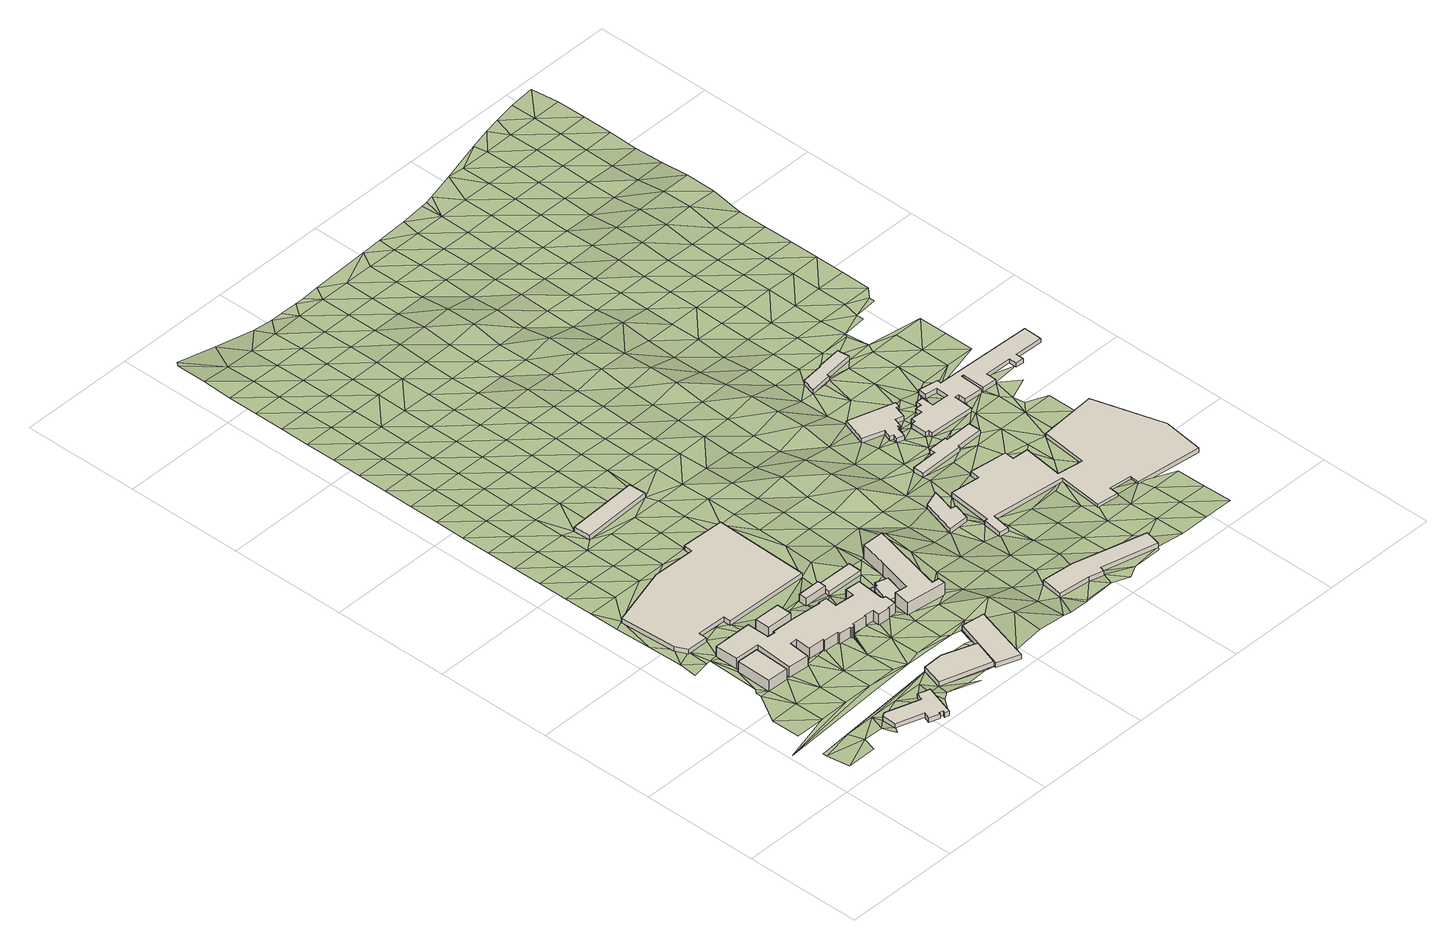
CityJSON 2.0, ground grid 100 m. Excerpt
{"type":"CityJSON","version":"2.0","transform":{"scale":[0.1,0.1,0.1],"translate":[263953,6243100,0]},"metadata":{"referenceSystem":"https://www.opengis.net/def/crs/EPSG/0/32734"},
"CityObjects":{
"building1":{"type":"Building","attributes":{"address":"4B Beach Road Woodstock Cape Town","building":"industrial","building:levels":3,"building_height":9.7,"plus_code":"4FRW3CGW+2R7","ground_height":3.65,"roof_height":13.35},"geometry":[{"type":"Solid","lod":"1","boundaries":[[[[0,1,2,3]],[[1,4,5,2]],[[4,6,7,5]],[[6,0,3,7]],[[3,2,5,7]],[[6,4,1,0]]]]}]},
"building2":{"type":"Building","attributes":{"building":"warehouse","building:levels":1,"building_height":4.1,"plus_code":"4FRW3CFX+J23","ground_height":4.99,"roof_height":9.09},"geometry":[{"type":"Solid","lod":"1","boundaries":[[[[8,9,10,11]],[[9,12,13,10]],[[12,14,15,13]],[[14,16,17,15]],[[16,18,19,17]],[[18,20,21,19]],[[20,22,23,21]],[[22,24,25,23]],[[24,26,27,25]],[[26,28,29,27]],[[28,30,31,29]],[[30,32,33,31]],[[32,8,11,33]],[[11,10,13,15,17,19,21,23,25,27,29,31,33]],[[32,30,28,26,24,22,20,18,16,14,12,9,8]]]]}]},
"building3":{"type":"Building","attributes":{"building":"commercial","building:levels":3,"building_height":9.7,"plus_code":"4FRW3CGX+42F","ground_height":2.9,"roof_height":12.6},"geometry":[{"type":"Solid","lod":"1","boundaries":[[[[34,35,36,37]],[[35,38,39,36]],[[38,40,41,39]],[[40,34,37,41]],[[37,36,39,41]],[[40,38,35,34]]]]}]},
"building4":{"type":"Building","attributes":{"address":"Woodstock","building":"commercial","building:levels":3,"building_height":9.7,"plus_code":"4FRW3CGX+325","ground_height":2.33,"roof_height":12.03},"geometry":[{"type":"Solid","lod":"1","boundaries":[[[[42,43,44,45]],[[43,46,47,44]],[[46,48,49,47]],[[48,50,51,49]],[[50,52,53,51]],[[52,54,55,53]],[[54,56,57,55]],[[56,58,59,57]],[[58,60,61,59]],[[60,62,63,61]],[[62,64,65,63]],[[64,66,67,65]],[[66,68,69,67]],[[68,70,71,69]],[[70,72,73,71]],[[72,74,75,73]],[[74,76,77,75]],[[76,78,79,77]],[[78,80,81,79]],[[80,82,83,81]],[[82,84,85,83]],[[84,86,87,85]],[[86,88,89,87]],[[88,90,91,89]],[[90,92,93,91]],[[92,94,95,93]],[[94,96,97,95]],[[96,98,99,97]],[[98,100,101,99]],[[100,102,103,101]],[[102,104,105,103]],[[104,106,107,105]],[[106,108,109,107]],[[108,110,111,109]],[[110,112,113,111]],[[112,114,115,113]],[[114,116,117,115]],[[116,118,119,117]],[[118,120,121,119]],[[120,122,123,121]],[[122,42,45,123]],[[45,44,47,49,51,53,55,57,59,61,63,65,67,69,71,73,75,77,79,81,83,85,87,89,91,93,95,97,99,101,103,105,107,109,111,113,115,117,119,121,123]],[[122,120,118,116,114,112,110,108,106,104,102,100,98,96,94,92,90,88,86,84,82,80,78,76,74,72,70,68,66,64,62,60,58,56,54,52,50,48,46,43,42]]]]}]},
"building5":{"type":"Building","attributes":{"address":"5 Beach Road Woodstock Cape Town","building":"industrial","building:levels":1,"building_height":4.1,"plus_code":"4FRW3CGX+82R","ground_height":1.74,"roof_height":5.84},"geometry":[{"type":"Solid","lod":"1","boundaries":[[[[124,125,126,127]],[[125,128,129,126]],[[128,130,131,129]],[[130,132,133,131]],[[132,134,135,133]],[[134,136,137,135]],[[136,138,139,137]],[[138,140,141,139]],[[140,142,143,141]],[[142,144,145,143]],[[144,146,147,145]],[[146,124,127,147]],[[127,126,129,131,133,135,137,139,141,143,145,147]],[[146,144,142,140,138,136,134,132,130,128,125,124]]]]}]},
"building6":{"type":"Building","attributes":{"building":"warehouse","building:levels":1,"building_height":4.1,"plus_code":"4FRW3CFX+M65","ground_height":5.07,"roof_height":9.17},"geometry":[{"type":"Solid","lod":"1","boundaries":[[[[148,149,150,151]],[[149,152,153,150]],[[152,154,155,153]],[[154,156,157,155]],[[156,148,151,157]],[[151,150,153,155,157]],[[156,154,152,149,148]]]]}]},
"building7":{"type":"Building","attributes":{"building":"commercial","building:levels":2,"building_height":6.9,"plus_code":"4FRW3CGX+46J","ground_height":2.04,"roof_height":8.94},"geometry":[{"type":"Solid","lod":"1","boundaries":[[[[158,159,160,161]],[[159,162,163,160]],[[162,164,165,163]],[[164,158,161,165]],[[161,160,163,165]],[[164,162,159,158]]]]}]},
"building8":{"type":"Building","attributes":{"building":"industrial","building:levels":1,"building_height":4.1,"plus_code":"4FRW3CFX+MC6","ground_height":4.12,"roof_height":8.22},"geometry":[{"type":"Solid","lod":"1","boundaries":[[[[166,167,168,169]],[[167,170,171,168]],[[170,172,173,171]],[[172,166,169,173]],[[169,168,171,173]],[[172,170,167,166]]]]}]},
"building9":{"type":"Building","attributes":{"building":"industrial","building:levels":1,"building_height":4.1,"plus_code":"4FRW3CGX+P3Q","ground_height":2.45,"roof_height":6.55},"geometry":[{"type":"Solid","lod":"1","boundaries":[[[[174,175,176,177]],[[175,178,179,176]],[[178,180,181,179]],[[180,174,177,181]],[[177,176,179,181]],[[180,178,175,174]]]]}]},
"building10":{"type":"Building","attributes":{"building":"commercial","building:levels":1,"building_height":4.1,"plus_code":"4FRW3CGX+48F","ground_height":2.04,"roof_height":6.14},"geometry":[{"type":"Solid","lod":"1","boundaries":[[[[158,164,182,183]],[[164,184,185,182]],[[184,186,187,185]],[[186,188,189,187]],[[188,158,183,189]],[[183,182,185,187,189]],[[188,186,184,164,158]]]]}]},
"building11":{"type":"Building","attributes":{"building":"commercial","building:levels":1,"building_height":4.1,"plus_code":"4FRW3CFX+X9W","ground_height":2.03,"roof_height":6.13},"geometry":[{"type":"Solid","lod":"1","boundaries":[[[[190,191,192,193]],[[191,194,195,192]],[[194,196,197,195]],[[196,198,199,197]],[[198,200,201,199]],[[200,190,193,201]],[[193,192,195,197,199,201]],[[200,198,196,194,191,190]]]]}]},
"building12":{"type":"Building","attributes":{"address":"Old Castle Brewery","building":"commercial","building:levels":4,"building_height":12.5,"plus_code":"4FRW3CFX+XFR","ground_height":2.03,"roof_height":14.53},"geometry":[{"type":"Solid","lod":"1","boundaries":[[[[202,203,204,205]],[[203,206,207,204]],[[206,208,209,207]],[[208,210,211,209]],[[210,212,213,211]],[[212,214,215,213]],[[214,216,217,215]],[[216,218,219,217]],[[218,202,205,219]],[[205,204,207,209,211,213,215,217,219]],[[218,216,214,212,210,208,206,203,202]]]]}]},
"building13":{"type":"Building","attributes":{"building":"industrial","building:levels":1,"building_height":4.1,"plus_code":"4FRW3CFX+MRG","ground_height":4.94,"roof_height":9.04},"geometry":[{"type":"Solid","lod":"1","boundaries":[[[[220,221,222,223]],[[221,224,225,222]],[[224,226,227,225]],[[226,228,229,227]],[[228,230,231,229]],[[230,232,233,231]],[[232,234,235,233]],[[234,220,223,235]],[[223,222,225,227,229,231,233,235]],[[234,232,230,228,226,224,221,220]]]]}]},
"building14":{"type":"Building","attributes":{"building":"industrial","building:levels":1,"building_height":4.1,"plus_code":"4FRW3CGX+4Q8","ground_height":0.74,"roof_height":4.84},"geometry":[{"type":"Solid","lod":"1","boundaries":[[[[236,237,238,239]],[[237,240,241,238]],[[240,242,243,241]],[[242,244,245,243]],[[244,246,247,245]],[[246,236,239,247]],[[239,238,241,243,245,247]],[[246,244,242,240,237,236]]]]}]},
"building15":{"type":"Building","attributes":{"building":"industrial","building:levels":1,"building_height":4.1,"plus_code":"4FRW3FG2+722","ground_height":0.77,"roof_height":4.87},"geometry":[{"type":"Solid","lod":"1","boundaries":[[[[248,249,250,251]],[[249,252,253,250]],[[252,254,255,253]],[[254,256,257,255]],[[256,258,259,257]],[[258,260,261,259]],[[260,262,263,261]],[[262,264,265,263]],[[264,266,267,265]],[[266,248,251,267]],[[251,250,253,255,257,259,261,263,265,267]],[[266,264,262,260,258,256,254,252,249,248]]]]}]},
"building16":{"type":"Building","attributes":{"building":"industrial","building:levels":1,"building_height":4.1,"plus_code":"4FRW3CGX+CXR","ground_height":1.55,"roof_height":5.65},"geometry":[{"type":"Solid","lod":"1","boundaries":[[[[268,269,270,271]],[[269,272,273,270]],[[272,274,275,273]],[[274,276,277,275]],[[276,278,279,277]],[[278,280,281,279]],[[280,282,283,281]],[[282,284,285,283]],[[284,286,287,285]],[[286,288,289,287]],[[288,290,291,289]],[[290,292,293,291]],[[292,294,295,293]],[[294,296,297,295]],[[296,298,299,297]],[[298,268,271,299]],[[271,270,273,275,277,279,281,283,285,287,289,291,293,295,297,299]],[[298,296,294,292,290,288,286,284,282,280,278,276,274,272,269,268]]]]}]},
"building17":{"type":"Building","attributes":{"building":"industrial","building:levels":1,"building_height":4.1,"plus_code":"4FRW3FF2+X82","ground_height":0.74,"roof_height":4.84},"geometry":[{"type":"Solid","lod":"1","boundaries":[[[[300,301,302,303]],[[301,304,305,302]],[[304,306,307,305]],[[306,308,309,307]],[[308,310,311,309]],[[310,312,313,311]],[[312,314,315,313]],[[314,316,317,315]],[[316,318,319,317]],[[318,320,321,319]],[[320,322,323,321]],[[322,324,325,323]],[[324,326,327,325]],[[326,328,329,327]],[[328,330,331,329]],[[330,332,333,331]],[[332,334,335,333]],[[334,336,337,335]],[[336,338,339,337]],[[338,340,341,339]],[[340,342,343,341]],[[342,344,345,343]],[[344,300,303,345]],[[303,302,305,307,309,311,313,315,317,319,321,323,325,327,329,331,333,335,337,339,341,343,345]],[[344,342,340,338,336,334,332,330,328,326,324,322,320,318,316,314,312,310,308,306,304,301,300]]]]}]},
"building18":{"type":"Building","attributes":{"building":"industrial","building:levels":1,"building_height":4.1,"plus_code":"4FRW3FG2+M2X","ground_height":2.27,"roof_height":6.37},"geometry":[{"type":"Solid","lod":"1","boundaries":[[[[346,347,348,349]],[[347,350,351,348]],[[350,352,353,351]],[[352,354,355,353]],[[354,356,357,355]],[[356,358,359,357]],[[358,360,361,359]],[[360,346,349,361]],[[349,348,351,353,355,357,359,361]],[[360,358,356,354,352,350,347,346]]]]}]},
"building19":{"type":"Building","attributes":{"building":"industrial","building:levels":1,"building_height":4.1,"plus_code":"4FRW3FG2+9CQ","ground_height":1.55,"roof_height":5.65},"geometry":[{"type":"Solid","lod":"1","boundaries":[[[[362,363,364,365]],[[363,366,367,364]],[[366,368,369,367]],[[368,370,371,369]],[[370,372,373,371]],[[372,374,375,373]],[[374,376,377,375]],[[376,378,379,377]],[[378,380,381,379]],[[380,382,383,381]],[[382,384,385,383]],[[384,386,387,385]],[[386,388,389,387]],[[388,390,391,389]],[[390,392,393,391]],[[392,394,395,393]],[[394,396,397,395]],[[396,398,399,397]],[[398,400,401,399]],[[400,402,403,401]],[[402,404,405,403]],[[404,406,407,405]],[[406,408,409,407]],[[408,410,411,409]],[[410,412,413,411]],[[412,414,415,413]],[[414,416,417,415]],[[416,418,419,417]],[[418,420,421,419]],[[420,422,423,421]],[[422,424,425,423]],[[424,426,427,425]],[[426,428,429,427]],[[428,362,365,429]],[[365,364,367,369,371,373,375,377,379,381,383,385,387,389,391,393,395,397,399,401,403,405,407,409,411,413,415,417,419,421,423,425,427,429]],[[428,426,424,422,420,418,416,414,412,410,408,406,404,402,400,398,396,394,392,390,388,386,384,382,380,378,376,374,372,370,368,366,363,362]]]]}]},
"terrain1":{"type":"TINRelief","geometry":[{"type":"CompositeSurface","lod":"1","boundaries":[[[430,431,432]],[[433,434,430]],[[431,435,432]],[[433,430,432]],[[436,437,438]],[[439,438,440]],[[441,436,438]],[[441,442,436]],[[443,433,432]],[[432,444,443]],[[442,445,446]],[[445,442,441]],[[447,439,440]],[[448,446,445]],[[439,441,438]],[[444,449,450]],[[451,452,453]],[[433,148,434]],[[9,444,450]],[[444,9,443]],[[445,0,448]],[[454,445,441]],[[453,455,456]],[[0,457,448]],[[8,443,9]],[[458,453,452]],[[459,441,439]],[[453,458,455]],[[459,454,441]],[[452,457,458]],[[457,0,460]],[[460,461,457]],[[8,462,443]],[[455,463,456]],[[457,464,458]],[[465,456,463]],[[447,440,466]],[[461,464,457]],[[461,460,464]],[[0,467,460]],[[148,433,443]],[[454,459,468]],[[469,465,463]],[[458,464,470]],[[454,468,467]],[[447,459,439]],[[8,471,462]],[[467,472,460]],[[459,473,468]],[[467,468,472]],[[463,474,469]],[[475,469,474]],[[476,459,447]],[[148,443,462]],[[473,459,476]],[[471,477,462]],[[478,470,464]],[[470,479,480]],[[475,481,482]],[[483,462,477]],[[484,485,486]],[[481,475,474]],[[487,473,488]],[[470,478,479]],[[473,476,489]],[[473,489,488]],[[477,484,483]],[[447,490,476]],[[479,491,480]],[[492,474,463]],[[493,482,494]],[[488,495,487]],[[486,496,484]],[[462,483,148]],[[497,498,499]],[[481,494,482]],[[498,500,478]],[[500,498,497]],[[476,501,489]],[[478,502,479]],[[488,489,503]],[[496,149,484]],[[484,149,483]],[[479,502,491]],[[493,504,505]],[[500,506,478]],[[506,502,478]],[[447,466,490]],[[481,474,492]],[[501,503,489]],[[490,507,476]],[[504,493,494]],[[508,492,463]],[[476,509,501]],[[149,148,483]],[[510,500,497]],[[149,496,511]],[[507,509,476]],[[512,505,513]],[[481,514,494]],[[38,502,506]],[[513,505,504]],[[466,507,490]],[[515,511,496]],[[514,481,492]],[[35,500,510]],[[501,509,516]],[[517,512,518]],[[504,494,519]],[[511,520,149]],[[518,512,513]],[[509,507,521]],[[519,494,514]],[[517,522,523]],[[524,507,466]],[[507,525,521]],[[507,526,525]],[[509,521,527]],[[504,528,513]],[[522,517,518]],[[529,149,520]],[[530,514,492]],[[524,526,507]],[[510,531,35]],[[492,508,530]],[[35,532,38]],[[519,528,504]],[[524,466,533]],[[534,523,535]],[[518,513,536]],[[535,523,522]],[[532,35,537]],[[502,38,132]],[[514,538,519]],[[539,540,526]],[[513,528,536]],[[541,540,539]],[[542,533,466]],[[35,531,537]],[[38,532,543]],[[534,544,545]],[[539,526,524]],[[538,514,530]],[[528,519,546]],[[547,520,548]],[[529,520,547]],[[518,549,522]],[[544,534,535]],[[529,547,548]],[[532,537,550]],[[533,551,524]],[[508,552,530]],[[549,518,536]],[[528,546,553]],[[543,532,550]],[[519,554,546]],[[536,528,553]],[[524,555,539]],[[556,545,557]],[[554,519,538]],[[558,550,537]],[[529,548,154]],[[559,560,539]],[[535,522,561]],[[154,562,156]],[[544,557,545]],[[555,559,539]],[[542,551,533]],[[558,563,564]],[[524,565,555]],[[132,38,543]],[[522,549,561]],[[530,566,538]],[[556,567,568]],[[551,569,524]],[[558,184,550]],[[563,570,564]],[[569,565,524]],[[535,571,544]],[[553,572,536]],[[557,567,556]],[[558,564,184]],[[530,552,566]],[[167,154,548]],[[549,536,572]],[[573,562,154]],[[561,571,535]],[[550,184,164]],[[554,538,574]],[[575,568,576]],[[577,564,570]],[[546,554,578]],[[579,572,553]],[[577,184,564]],[[557,544,580]],[[167,573,154]],[[566,574,538]],[[565,581,582]],[[568,567,576]],[[543,158,132]],[[583,565,569]],[[561,549,584]],[[581,565,583]],[[580,544,571]],[[585,551,542]],[[579,553,586]],[[569,551,585]],[[573,167,587]],[[588,575,589]],[[584,549,572]],[[577,92,184]],[[581,590,591]],[[591,592,593]],[[567,557,594]],[[585,542,587]],[[554,574,578]],[[583,595,581]],[[576,589,575]],[[590,581,595]],[[596,592,591]],[[166,597,598]],[[591,590,596]],[[599,600,592]],[[601,571,561]],[[594,557,580]],[[596,590,595]],[[585,587,167]],[[569,602,583]],[[579,586,572]],[[600,599,92]],[[588,603,604]],[[584,601,561]],[[592,596,605]],[[566,606,574]],[[546,578,607]],[[605,599,592]],[[608,576,567]],[[569,585,602]],[[596,595,609]],[[588,589,603]],[[158,610,132]],[[92,611,184]],[[580,571,612]],[[167,166,585]],[[608,567,594]],[[92,599,613]],[[586,553,180]],[[584,572,614]],[[615,609,595]],[[616,604,617]],[[612,571,601]],[[605,613,599]],[[598,618,166]],[[578,574,619]],[[618,598,620]],[[589,576,621]],[[614,572,586]],[[622,606,566]],[[604,603,617]],[[623,583,602]],[[613,605,624]],[[625,610,158]],[[626,594,580]],[[613,611,92]],[[619,574,606]],[[621,576,608]],[[584,627,601]],[[610,628,132]],[[194,609,615]],[[629,630,616]],[[626,580,612]],[[631,602,585]],[[585,166,631]],[[132,628,622]],[[589,632,603]],[[627,584,614]],[[629,616,617]],[[630,629,633]],[[634,608,594]],[[615,206,194]],[[635,578,619]],[[206,611,613]],[[589,621,632]],[[613,194,206]],[[619,606,622]],[[612,601,636]],[[635,607,578]],[[631,166,618]],[[614,586,180]],[[634,594,626]],[[617,603,637]],[[636,601,627]],[[623,602,638]],[[620,639,618]],[[611,640,625]],[[638,602,631]],[[640,611,206]],[[637,603,632]],[[622,628,641]],[[642,610,625]],[[610,642,628]],[[612,643,626]],[[621,608,644]],[[633,629,645]],[[646,608,634]],[[623,638,647]],[[648,627,614]],[[617,649,629]],[[650,651,647]],[[652,619,622]],[[643,612,636]],[[653,622,641]],[[180,648,614]],[[631,618,654]],[[640,206,655]],[[180,607,656]],[[652,635,619]],[[625,640,642]],[[632,621,644]],[[644,608,646]],[[617,637,649]],[[641,628,657]],[[634,626,658]],[[654,618,639]],[[647,638,650]],[[653,652,622]],[[607,635,659]],[[655,642,640]],[[636,627,660]],[[180,656,648]],[[657,628,642]],[[658,626,643]],[[651,650,661]],[[631,662,638]],[[632,663,637]],[[660,627,648]],[[649,664,629]],[[664,645,629]],[[665,656,607]],[[666,653,641]],[[646,634,667]],[[668,651,661]],[[662,631,654]],[[652,659,635]],[[632,644,663]],[[669,643,636]],[[657,666,641]],[[667,634,658]],[[226,639,670]],[[638,671,650]],[[656,665,648]],[[654,639,226]],[[637,672,649]],[[607,659,665]],[[660,669,636]],[[642,655,673]],[[674,652,653]],[[671,638,662]],[[672,637,663]],[[673,657,642]],[[643,675,658]],[[644,646,676]],[[668,673,655]],[[666,674,653]],[[677,646,667]],[[670,678,226]],[[661,650,679]],[[660,648,680]],[[654,224,662]],[[681,668,661]],[[664,649,682]],[[675,643,669]],[[224,654,226]],[[652,683,659]],[[684,645,664]],[[663,644,676]],[[679,650,671]],[[648,665,680]],[[676,646,677]],[[649,672,682]],[[666,657,685]],[[686,667,658]],[[668,681,673]],[[674,683,652]],[[226,678,687]],[[661,688,681]],[[660,689,669]],[[657,673,685]],[[686,658,675]],[[690,671,662]],[[663,691,672]],[[688,661,679]],[[689,660,680]],[[662,224,690]],[[682,692,664]],[[674,666,693]],[[659,694,665]],[[667,695,677]],[[692,684,664]],[[683,696,659]],[[697,226,687]],[[691,663,676]],[[673,681,698]],[[675,669,699]],[[685,693,666]],[[695,667,686]],[[687,678,700]],[[701,679,671]],[[680,665,694]],[[672,702,682]],[[698,681,688]],[[694,659,696]],[[699,669,689]],[[674,703,683]],[[677,704,676]],[[690,701,671]],[[702,672,691]],[[673,705,685]],[[675,706,686]],[[693,703,674]],[[695,704,677]],[[697,687,700]],[[224,707,690]],[[708,688,679]],[[680,709,689]],[[692,682,710]],[[705,673,698]],[[706,675,699]],[[684,692,711]],[[696,683,712]],[[713,691,676]],[[701,714,679]],[[709,680,694]],[[702,710,682]],[[708,698,688]],[[693,685,715]],[[708,679,714]],[[695,686,716]],[[703,712,683]],[[676,704,713]],[[699,689,717]],[[715,685,705]],[[716,686,706]],[[718,697,700]],[[719,701,690]],[[720,711,692]],[[721,702,691]],[[717,689,709]],[[720,692,710]],[[690,707,719]],[[693,722,703]],[[696,723,694]],[[695,724,704]],[[712,725,696]],[[721,691,713]],[[718,700,726]],[[699,727,706]],[[728,714,701]],[[729,705,698]],[[722,693,715]],[[708,714,730]],[[724,695,716]],[[698,708,729]],[[720,731,711]],[[709,694,723]],[[732,710,702]],[[723,696,725]],[[727,699,717]],[[712,703,733]],[[713,704,734]],[[719,735,701]],[[701,735,728]],[[702,721,732]],[[708,730,736]],[[718,737,738]],[[739,715,705]],[[716,706,740]],[[730,714,741]],[[733,703,722]],[[718,726,737]],[[734,704,724]],[[714,728,741]],[[742,731,720]],[[709,743,717]],[[744,720,710]],[[719,707,745]],[[740,706,727]],[[705,729,739]],[[725,712,746]],[[713,747,721]],[[743,709,723]],[[730,741,736]],[[732,744,710]],[[715,748,722]],[[749,728,735]],[[716,750,724]],[[746,712,733]],[[747,713,734]],[[727,717,751]],[[739,748,715]],[[736,741,752]],[[750,716,740]],[[753,742,720]],[[735,754,749]],[[719,755,735]],[[725,756,723]],[[244,736,752]],[[721,757,732]],[[751,717,743]],[[753,720,744]],[[758,733,722]],[[734,724,759]],[[760,749,754]],[[755,719,745]],[[737,761,738]],[[729,236,739]],[[756,725,746]],[[757,721,747]],[[727,762,740]],[[758,722,748]],[[753,763,742]],[[759,724,750]],[[745,707,764]],[[324,765,244]],[[735,766,754]],[[752,324,244]],[[743,723,767]],[[744,732,768]],[[762,727,751]],[[324,236,765]],[[746,733,769]],[[747,734,770]],[[766,735,755]],[[767,723,756]],[[732,757,768]],[[750,740,771]],[[772,760,754]],[[236,773,739]],[[758,769,733]],[[748,739,774]],[[770,734,759]],[[775,763,753]],[[743,776,751]],[[744,777,753]],[[771,740,762]],[[778,761,737]],[[779,755,745]],[[780,756,746]],[[747,781,757]],[[772,754,766]],[[773,236,324]],[[776,743,767]],[[248,739,773]],[[777,744,768]],[[774,739,248]],[[782,758,748]],[[750,783,759]],[[769,780,746]],[[781,747,770]],[[762,751,784]],[[783,750,771]],[[785,775,753]],[[745,764,779]],[[782,748,774]],[[786,766,755]],[[767,756,787]],[[768,757,788]],[[784,751,776]],[[777,785,753]],[[769,758,789]],[[770,759,790]],[[786,755,779]],[[780,787,756]],[[788,757,781]],[[791,773,324]],[[762,792,771]],[[782,793,758]],[[790,759,783]],[[766,794,772]],[[795,776,767]],[[768,796,777]],[[792,762,784]],[[789,758,793]],[[797,791,324]],[[760,772,798]],[[248,773,799]],[[770,800,781]],[[786,794,766]],[[787,795,767]],[[796,768,788]],[[764,761,801]],[[802,780,769]],[[783,771,803]],[[769,789,804]],[[800,770,790]],[[774,805,782]],[[784,776,806]],[[785,777,807]],[[808,779,764]],[[773,791,799]],[[803,771,792]],[[786,779,808]],[[787,780,809]],[[802,769,804]],[[788,781,810]],[[772,794,811]],[[278,793,782]],[[795,806,776]],[[807,777,796]],[[785,812,775]],[[783,813,790]],[[805,774,814]],[[794,786,815]],[[810,781,800]],[[764,801,808]],[[272,789,793]],[[816,792,784]],[[780,802,809]],[[248,799,817]],[[813,783,803]],[[789,802,804]],[[782,805,818]],[[782,818,278]],[[793,278,819]],[[820,795,787]],[[811,798,772]],[[788,821,796]],[[806,816,784]],[[272,793,819]],[[822,785,807]],[[815,786,823]],[[800,790,824]],[[823,786,808]],[[809,820,787]],[[821,788,810]],[[278,276,819]],[[825,803,792]],[[794,815,798]],[[798,811,794]],[[790,813,824]],[[278,818,280]],[[795,826,806]],[[791,827,799]],[[812,785,822]],[[807,796,828]],[[816,825,792]],[[801,829,808]],[[810,800,830]],[[820,826,795]],[[796,821,828]],[[818,805,831]],[[815,823,832]],[[280,818,833]],[[280,834,282]],[[830,800,824]],[[835,809,802]],[[827,817,799]],[[816,806,836]],[[803,837,813]],[[834,284,282]],[[791,838,827]],[[807,839,822]],[[820,809,840]],[[825,841,803]],[[818,842,833]],[[834,280,420]],[[288,284,834]],[[286,284,288]],[[823,808,843]],[[831,842,818]],[[280,833,420]],[[810,844,821]],[[826,836,806]],[[839,807,828]],[[817,827,845]],[[420,288,834]],[[824,813,837]],[[843,808,829]],[[803,841,837]],[[842,846,833]],[[844,810,830]],[[835,840,809]],[[847,825,816]],[[820,848,826]],[[292,290,288]],[[416,288,420]],[[823,849,832]],[[822,850,812]],[[848,820,840]],[[851,852,831]],[[828,821,853]],[[831,852,842]],[[292,288,416]],[[836,847,816]],[[802,854,835]],[[822,839,850]],[[416,420,418]],[[855,832,849]],[[824,856,830]],[[857,838,858]],[[823,843,859]],[[827,860,845]],[[853,821,844]],[[861,841,825]],[[849,823,859]],[[856,824,837]],[[862,863,857]],[[835,864,840]],[[865,836,826]],[[866,852,851]],[[828,867,839]],[[292,416,868]],[[869,863,862]],[[847,861,825]],[[826,848,865]],[[870,812,850]],[[871,872,292]],[[873,827,838]],[[874,843,829]],[[875,855,849]],[[876,838,857]],[[844,830,877]],[[871,292,868]],[[867,828,853]],[[416,878,868]],[[879,840,864]],[[841,880,837]],[[852,881,842]],[[877,830,856]],[[857,863,876]],[[864,835,879]],[[860,827,873]],[[882,847,836]],[[838,876,873]],[[839,883,850]],[[841,861,880]],[[884,859,843]],[[868,885,871]],[[871,886,854]],[[844,887,853]],[[854,888,835]],[[882,836,865]],[[883,839,867]],[[848,889,865]],[[879,835,888]],[[871,885,886]],[[856,837,890]],[[884,843,874]],[[885,868,891]],[[892,863,869]],[[881,852,866]],[[893,889,848]],[[844,877,887]],[[876,863,892]],[[849,859,894]],[[895,870,850]],[[861,847,896]],[[860,897,866]],[[890,837,880]],[[886,888,854]],[[860,873,897]],[[867,853,898]],[[896,847,882]],[[873,876,892]],[[895,850,883]],[[899,900,879]],[[856,901,877]],[[894,859,884]],[[902,886,885]],[[887,898,853]],[[866,897,881]],[[903,904,905]],[[902,885,903]],[[888,899,879]],[[888,886,902]],[[901,856,890]],[[906,865,889]],[[882,865,906]],[[880,861,907]],[[870,895,908]],[[867,909,883]],[[904,910,905]],[[905,902,903]],[[911,861,896]],[[877,912,887]],[[899,913,900]],[[909,867,898]],[[914,873,892]],[[914,897,873]],[[890,880,907]],[[907,861,911]],[[912,877,901]],[[910,915,905]],[[916,881,917]],[[918,896,882]],[[895,883,919]],[[347,906,889]],[[920,888,902]],[[881,897,921]],[[899,888,920]],[[916,917,922]],[[898,887,923]],[[892,924,914]],[[918,882,906]],[[919,883,909]],[[921,917,881]],[[890,925,901]],[[923,887,912]],[[902,926,927]],[[920,902,927]],[[896,928,911]],[[929,908,895]],[[930,897,914]],[[890,907,925]],[[924,892,931]],[[913,899,932]],[[897,930,921]],[[898,933,909]],[[928,896,918]],[[929,895,919]],[[912,901,934]],[[899,920,932]],[[933,898,923]],[[914,924,931]],[[907,911,935]],[[913,936,347]],[[934,901,925]],[[937,906,347]],[[908,929,938]],[[914,939,930]],[[919,909,940]],[[941,918,906]],[[911,928,935]],[[942,939,914]],[[926,943,927]],[[944,921,930]],[[943,926,945]],[[920,927,943]],[[912,946,923]],[[913,932,936]],[[944,947,921]],[[940,909,933]],[[931,892,948]],[[949,925,907]],[[914,950,942]],[[946,912,934]],[[937,347,936]],[[947,944,951]],[[944,930,952]],[[906,937,941]],[[952,930,939]],[[953,928,918]],[[929,919,954]],[[931,950,914]],[[907,935,949]],[[938,929,955]],[[932,920,956]],[[933,923,957]],[[954,919,940]],[[953,918,941]],[[934,925,958]],[[943,956,920]],[[929,959,955]],[[957,923,946]],[[937,936,941]],[[960,952,939]],[[925,949,958]],[[932,961,936]],[[945,962,943]],[[935,928,963]],[[933,964,940]],[[965,928,953]],[[929,966,959]],[[966,929,954]],[[967,946,934]],[[961,932,956]],[[964,933,957]],[[949,935,963]],[[928,965,963]],[[934,958,967]],[[968,969,952]],[[954,940,970]],[[941,971,953]],[[962,956,943]],[[957,946,972]],[[970,940,964]],[[949,973,958]],[[946,967,972]],[[941,974,971]],[[965,953,975]],[[954,976,966]],[[959,966,977]],[[973,949,963]],[[978,936,961]],[[979,964,957]],[[975,953,971]],[[976,954,970]],[[961,956,978]],[[967,958,980]],[[981,956,962]],[[957,972,979]],[[980,958,973]],[[963,965,982]],[[970,964,983]],[[956,981,978]],[[984,965,975]],[[985,966,976]],[[985,977,966]],[[967,986,972]],[[964,979,983]],[[973,963,982]],[[965,984,982]],[[986,967,980]],[[975,971,987]],[[988,976,970]],[[979,972,989]],[[987,971,990]],[[988,970,983]],[[991,980,973]],[[992,977,985]],[[989,972,986]],[[984,975,993]],[[994,985,976]],[[982,991,973]],[[993,975,987]],[[979,995,983]],[[994,976,988]],[[986,980,996]],[[995,979,989]],[[992,985,997]],[[991,996,980]],[[992,998,977]],[[982,984,999]],[[988,983,1000]],[[993,1001,984]],[[985,994,997]],[[1002,989,986]],[[1000,983,995]],[[991,982,999]],[[984,1001,999]],[[996,1002,986]],[[988,1003,994]],[[1004,992,997]],[[995,989,1005]],[[1003,988,1000]],[[998,992,1004]],[[1006,996,991]],[[1002,1005,989]],[[997,994,1007]],[[999,1006,991]],[[1008,1000,995]],[[1007,994,1003]],[[1002,996,1009]],[[1005,1008,995]],[[997,1010,1004]],[[1006,1009,996]],[[1003,1000,1011]],[[1010,997,1007]],[[998,1004,1012]],[[1013,1005,1002]],[[1008,1011,1000]],[[1009,1013,1002]],[[1014,1007,1003]],[[1004,1010,1015]],[[1015,1012,1004]],[[1008,1005,1016]],[[1011,1014,1003]],[[1013,1016,1005]],[[1017,1010,1007]],[[1018,1011,1008]],[[1014,1017,1007]],[[1016,1018,1008]],[[1012,1015,1019]],[[1020,1015,1010]],[[1014,1011,1021]],[[1017,1020,1010]],[[1018,1021,1011]],[[1022,1019,1015]],[[1023,1017,1014]],[[1020,1022,1015]],[[1021,1023,1014]],[[1024,1020,1017]],[[1022,1025,1019]],[[1023,1024,1017]],[[1026,1022,1020]],[[1024,1026,1020]],[[1027,1025,1022]],[[1026,1028,1022]],[[1022,1028,1027]]]}]}
},
"vertices":[
[428,1445,36],[417,1143,36],[417,1143,134],[428,1445,134],[601,1137,36],[601,1137,134],[612,1438,36],[612,1438,134],
[756,333,50],[721,318,50],[721,318,91],[756,333,91],[718,193,50],[718,193,91],[947,120,50],[947,120,91],[927,60,50],[927,60,91],[1014,32,50],[1014,32,91],[1019,47,50],[1019,47,91],[1052,37,50],[1052,37,91],[1045,15,50],[1045,15,91],[1082,4,50],[1082,4,91],[1168,270,50],[1168,270,91],[1067,303,50],[1067,303,91],[1047,240,50],[1047,240,91],
[856,1547,29],[1078,1541,29],[1078,1541,126],[856,1547,126],[1081,1670,29],[1081,1670,126],[859,1676,29],[859,1676,126],
[819,1135,23],[837,1318,23],[837,1318,120],[819,1135,120],[897,1317,23],[897,1317,120],[886,1184,23],[886,1184,120],[1025,1176,23],[1025,1176,120],[1025,1160,23],[1025,1160,120],[1155,1153,23],[1155,1153,120],[1154,1135,23],[1154,1135,120],[1256,1128,23],[1256,1128,120],[1266,1116,23],[1266,1116,120],[1274,1114,23],[1274,1114,120],[1284,1114,23],[1284,1114,120],[1297,1124,23],[1297,1124,120],[1297,1141,23],[1297,1141,120],[1421,1131,23],[1421,1131,120],[1421,1141,23],[1421,1141,120],[1503,1133,23],[1503,1133,120],[1500,1074,23],[1500,1074,120],[1600,1068,23],[1600,1068,120],[1600,1076,23],[1600,1076,120],[1671,1074,23],[1671,1074,120],[1678,1175,23],[1678,1175,120],[1656,1177,23],[1656,1177,120],[1657,1190,23],[1657,1190,120],[1649,1192,23],[1649,1192,120],[1671,1425,23],[1671,1425,120],[1542,1433,23],[1542,1433,120],[1531,1353,23],[1531,1353,120],[1366,1367,23],[1366,1367,120],[1375,1471,23],[1375,1471,120],[1306,1477,23],[1306,1477,120],[1306,1468,23],[1306,1468,120],[1047,1491,23],[1047,1491,120],[850,1497,23],[850,1497,120],[849,1482,23],[849,1482,120],[784,1488,23],[784,1488,120],[786,1680,23],[786,1680,120],[455,1686,23],[455,1686,120],[456,1487,23],[456,1487,120],[665,1479,23],[665,1479,120],[640,1147,23],[640,1147,120],
[531,1850,17],[532,1922,17],[532,1922,58],[531,1850,58],[782,1916,17],[782,1916,58],[781,1850,17],[781,1850,58],[1516,1834,17],[1516,1834,58],[1537,2644,17],[1537,2644,58],[1173,2657,17],[1173,2657,58],[1165,2578,17],[1165,2578,58],[799,2586,17],[799,2586,58],[279,2438,17],[279,2438,58],[301,1955,17],[301,1955,58],[350,1853,17],[350,1853,58],
[1319,463,51],[1263,277,51],[1263,277,92],[1319,463,92],[1697,145,51],[1697,145,92],[1771,367,51],[1771,367,92],[1496,467,51],[1496,467,92],
[1500,1665,20],[1306,1667,20],[1306,1667,89],[1500,1665,89],[1304,1596,20],[1304,1596,89],[1499,1595,20],[1499,1595,89],
[2042,562,41],[1845,587,41],[1845,587,82],[2042,562,82],[1702,129,41],[1702,129,82],[1897,62,41],[1897,62,82],
[784,3364,24],[791,3220,24],[791,3220,66],[784,3364,66],[1399,3248,24],[1399,3248,66],[1393,3392,24],[1393,3392,66],
[1499,1595,61],[1500,1665,61],[1498,1552,20],[1498,1552,61],[1816,1545,20],[1816,1545,61],[1819,1658,20],[1819,1658,61],
[1701,1180,20],[1837,1145,20],[1837,1145,61],[1701,1180,61],[1891,1348,20],[1891,1348,61],[1790,1381,20],[1790,1381,61],[1780,1348,20],[1780,1348,61],[1755,1351,20],[1755,1351,61],
[2152,1651,20],[1966,1654,20],[1966,1654,145],[2152,1651,145],[1919,1424,20],[1919,1424,145],[1840,1119,20],[1840,1119,145],[1733,1134,20],[1733,1134,145],[1710,990,20],[1710,990,145],[2053,949,20],[2053,949,145],[2058,1010,20],[2058,1010,145],[1996,1017,20],[1996,1017,145],
[3485,308,49],[2875,470,49],[2875,470,90],[3485,308,90],[2597,498,49],[2597,498,90],[2574,309,49],[2574,309,90],[2842,280,49],[2842,280,90],[2963,249,49],[2963,249,90],[2978,293,49],[2978,293,90],[3455,174,49],[3455,174,90],
[2826,1751,7],[2689,1704,7],[2689,1704,48],[2826,1751,48],[2598,1397,7],[2598,1397,48],[2776,1404,7],[2776,1404,48],[2814,1542,7],[2814,1542,48],[2771,1554,7],[2771,1554,48],
[2919,1956,8],[3307,1963,8],[3307,1963,49],[2919,1956,49],[3307,1978,8],[3307,1978,49],[3544,1982,8],[3544,1982,49],[3542,2090,8],[3542,2090,49],[3311,2086,8],[3311,2086,49],[3311,2106,8],[3311,2106,49],[3143,2103,8],[3143,2103,49],[3144,2053,8],[3144,2053,49],[2918,2049,8],[2918,2049,49],
[2964,2747,16],[2897,2531,16],[2897,2531,56],[2964,2747,56],[3074,2476,16],[3074,2476,56],[3051,2402,16],[3051,2402,56],[3082,2393,16],[3082,2393,56],[3069,2351,16],[3069,2351,56],[3127,2333,16],[3127,2333,56],[3152,2416,16],[3152,2416,56],[3164,2412,16],[3164,2412,56],[3172,2437,16],[3172,2437,56],[3191,2431,16],[3191,2431,56],[3213,2503,16],[3213,2503,56],[3282,2481,16],[3282,2481,56],[3315,2587,16],[3315,2587,56],[3338,2580,16],[3338,2580,56],[3353,2627,16],[3353,2627,56],
[3889,771,7],[4456,706,7],[4456,706,48],[3889,771,48],[4504,1058,7],[4504,1058,48],[4328,1653,7],[4328,1653,48],[3833,1617,7],[3833,1617,48],[3788,1220,7],[3788,1220,48],[3569,1252,7],[3569,1252,48],[3613,1591,7],[3613,1591,48],[3476,1600,7],[3476,1600,48],[3481,1684,7],[3481,1684,48],[3163,1723,7],[3163,1723,48],[3155,1637,7],[3155,1637,48],[2901,1665,7],[2901,1665,48],[2859,1279,7],[2859,1279,48],[2834,1283,7],[2834,1283,48],[2811,1117,7],[2811,1117,48],[2888,1106,7],[2888,1106,48],[2916,1268,7],[2916,1268,48],[3551,1195,7],[3551,1195,48],[3511,811,7],[3511,811,48],[3695,788,7],[3695,788,48],[3703,870,7],[3703,870,48],[3899,850,7],[3899,850,48],
[3497,3208,23],[3486,3312,23],[3486,3312,64],[3497,3208,64],[3273,3290,23],[3273,3290,64],[3274,3283,23],[3274,3283,64],[3084,3263,23],[3084,3263,64],[3050,3146,23],[3050,3146,64],[3241,3166,23],[3241,3166,64],[3239,3182,23],[3239,3182,64],
[3684,2356,16],[3719,2355,16],[3719,2355,56],[3684,2356,56],[3718,2287,16],[3718,2287,56],[3877,2279,16],[3877,2279,56],[3885,2480,16],[3885,2480,56],[3902,2481,16],[3902,2481,56],[3897,2280,16],[3897,2280,56],[4023,2274,16],[4023,2274,56],[4025,2366,16],[4025,2366,56],[4256,2360,16],[4256,2360,56],[4257,2291,16],[4257,2291,56],[4325,2287,16],[4325,2287,56],[4326,2357,16],[4326,2357,56],[4573,2349,16],[4573,2349,56],[4578,2507,16],[4578,2507,56],[3730,2538,16],[3730,2538,56],[3735,2573,16],[3735,2573,56],[3570,2602,16],[3570,2602,56],[3558,2531,16],[3558,2531,56],[3664,2516,16],[3664,2516,56],[3662,2409,16],[3662,2409,56],[3514,2415,16],[3514,2415,56],[3518,2519,16],[3518,2519,56],[3457,2523,16],[3457,2523,56],[3458,2473,16],[3458,2473,56],[3403,2477,16],[3403,2477,56],[3401,2418,16],[3401,2418,56],[3294,2422,16],[3294,2422,56],[3294,2382,16],[3294,2382,56],[3259,2386,16],[3259,2386,56],[3254,2242,16],[3254,2242,56],[3287,2242,16],[3287,2242,56],[3285,2207,16],[3285,2207,56],[3675,2192,16],[3675,2192,56],
[164,343,49],[191,145,52],[475,263,54],[440,395,49],[163,379,49],[440,145,54],[191,895,42],[191,645,46],[440,645,46],[689,645,46],[5,526,45],[440,895,43],[338,1138,39],[689,395,50],[648,258,55],[417,1143,39],[343,1193,39],[938,645,47],[367,1221,39],[689,145,55],[718,193,55],[191,1645,33],[340,1671,34],[213,1806,29],[601,1137,40],[301,1955,29],[203,2097,30],[381,1676,34],[350,1853,31],[689,895,43],[456,1487,36],[440,1645,34],[938,395,50],[279,2438,31],[455,1686,34],[191,2400,31],[1297,607,47],[612,1438,38],[640,1147,40],[191,2650,31],[531,1850,31],[1047,240,55],[665,1479,38],[819,1135,39],[440,2650,30],[191,2900,30],[938,895,43],[1067,303,51],[786,1680,34],[689,1900,29],[532,1922,31],[440,2900,30],[191,3150,28],[1187,395,51],[1168,270,56],[1082,4,59],[1187,145,56],[837,1318,37],[886,1184,39],[938,1145,39],[1187,645,47],[782,1916,29],[689,2650,29],[191,3400,27],[440,3150,28],[897,1317,37],[1248,186,56],[850,1497,37],[784,1488,38],[849,1482,37],[856,1547,34],[1025,1160,39],[781,1850,29],[1025,1176,39],[440,3400,26],[191,3650,26],[859,1676,34],[1187,895,40],[799,2586,29],[1154,1135,37],[1047,1491,37],[1436,145,55],[191,3900,25],[440,3650,26],[689,2900,29],[1514,95,55],[1155,1153,37],[191,4150,28],[440,3900,25],[689,3150,27],[1618,151,55],[1266,1116,37],[440,4150,27],[191,4400,31],[1436,895,41],[1274,1114,37],[1284,1114,37],[1256,1128,37],[689,3400,25],[1697,145,55],[938,2650,28],[1306,1468,34],[1187,1645,29],[1436,645,46],[191,4650,32],[440,4400,30],[689,3650,25],[1306,1477,34],[938,2900,28],[1421,1131,35],[1297,1124,37],[1297,1141,37],[1746,599,46],[1306,1667,29],[440,4650,32],[191,4900,34],[791,3220,27],[1685,145,55],[1702,129,55],[689,3900,24],[1304,1596,29],[1685,645,46],[1165,2578,27],[784,3364,25],[938,3150,26],[1500,1074,35],[191,5150,34],[440,4900,33],[1375,1471,30],[1503,1133,35],[1421,1141,35],[689,4150,27],[1730,462,51],[1366,1367,30],[1436,1395,30],[1600,1068,40],[1173,2657,27],[440,5150,34],[191,5405,33],[1685,895,48],[1531,1353,30],[689,4400,30],[938,3650,25],[1791,447,51],[1187,2900,26],[191,5655,33],[440,5405,33],[1542,1433,30],[1187,3150,25],[938,3400,25],[689,4650,31],[1671,1074,40],[1600,1076,40],[1710,990,48],[938,3900,25],[1934,645,41],[1187,3400,25],[1837,588,41],[191,5905,34],[440,5655,33],[1685,1145,40],[1678,1175,40],[1657,1190,40],[1656,1177,40],[689,4900,31],[1733,1134,40],[1701,1180,40],[1897,62,54],[1934,145,54],[1685,1395,23],[1649,1192,40],[938,4150,27],[1934,895,48],[440,5905,33],[191,6155,36],[1755,1351,23],[1436,2650,28],[1399,3248,25],[689,5150,31],[1837,1145,26],[1685,1900,14],[1816,1545,24],[938,4400,29],[1790,1381,23],[1187,3650,25],[1840,1119,26],[191,6405,43],[440,6155,32],[2183,395,108],[1436,2900,27],[2183,145,89],[689,5405,31],[1537,2644,28],[2053,949,48],[1780,1348,23],[1819,1658,24],[938,4650,30],[1187,3900,26],[1685,2150,27],[440,6405,27],[191,6655,47],[2183,645,107],[689,5655,32],[211,6685,47],[938,4900,27],[1436,3150,25],[1187,4150,30],[689,5905,31],[2183,895,30],[2432,145,65],[1934,1645,24],[1685,2400,31],[1934,1900,11],[1187,4400,32],[938,5405,28],[553,6633,13],[938,5150,25],[2058,1010,48],[1436,3650,25],[689,6155,30],[2183,1145,51],[1996,1017,48],[1685,2900,32],[1685,2650,32],[2432,395,52],[1966,1654,24],[1436,3400,24],[1934,2150,28],[1187,4650,30],[1685,3150,27],[1436,3900,27],[2183,1395,93],[2432,645,39],[938,5655,31],[689,6405,20],[1685,3400,21],[1934,2400,39],[1187,4900,26],[2152,1651,121],[1436,4150,33],[2491,131,65],[2432,895,48],[938,5905,32],[2183,1900,24],[1934,2650,27],[1436,4400,37],[1187,5405,26],[1187,5150,24],[2660,137,56],[2432,1145,38],[1685,3650,18],[2183,1645,121],[938,6155,31],[1934,2900,30],[875,6557,10],[2183,2150,30],[1436,4650,31],[2681,145,56],[2432,1395,27],[1685,3900,19],[2681,645,48],[1187,5655,35],[938,6405,24],[2183,2400,30],[1934,3400,14],[1436,4900,30],[1934,3150,18],[2842,280,54],[2432,1645,24],[1685,4150,26],[2930,145,60],[2681,895,40],[1187,5905,34],[2183,2650,71],[1436,5150,21],[2432,1900,24],[1685,4400,34],[2875,470,54],[2598,1397,18],[1934,3650,10],[1187,6155,34],[1033,6526,24],[2183,2900,20],[1436,5405,28],[2681,1145,21],[2432,2150,98],[1685,4650,52],[1934,3900,13],[2963,249,60],[2930,645,44],[1187,6405,39],[1436,5655,47],[2432,2400,91],[2183,3400,21],[1685,4900,28],[2183,3150,9],[3075,88,57],[1934,4150,23],[2811,1117,21],[2689,1704,8],[2681,1395,18],[1124,6515,39],[1436,5905,36],[2432,2650,78],[1685,5150,25],[2930,895,27],[2776,1404,18],[3179,145,57],[2978,293,54],[2681,1900,19],[1934,4400,25],[2834,1283,16],[1267,6510,39],[2183,3650,24],[1436,6155,34],[3179,395,52],[2432,2900,15],[1685,5405,34],[2681,2150,26],[2888,1106,21],[1934,4650,36],[2183,3900,27],[2859,1279,16],[1436,6405,37],[2930,1145,21],[3179,645,44],[2432,3150,14],[1685,5655,58],[2681,2400,24],[1934,4900,26],[2916,1268,21],[3455,174,58],[2183,4150,41],[1350,6513,37],[3485,308,51],[2771,1554,8],[3179,895,32],[2432,3400,27],[1685,5905,36],[2681,2650,46],[1934,5150,22],[2183,4400,78],[3179,1145,19],[2930,1900,8],[2918,2049,15],[1498,6522,37],[2432,3650,42],[1685,6155,35],[3428,145,58],[3428,395,51],[2681,2900,95],[1934,5405,73],[2930,2150,15],[2183,4650,78],[2432,3900,81],[1685,6405,36],[3428,645,42],[2681,3150,86],[1934,5655,68],[2897,2531,26],[2183,4900,76],[3163,1723,24],[2432,4150,79],[2930,2400,18],[3428,895,37],[2681,3400,83],[1934,5905,39],[3155,1637,24],[3551,1195,32],[3179,1900,19],[2183,5150,28],[3677,145,57],[2964,2747,26],[2432,4400,68],[2930,2650,26],[3143,2103,17],[2681,3650,54],[1934,6155,36],[3677,395,52],[2930,2900,31],[2183,5405,51],[3428,1145,32],[2006,6543,36],[2432,4650,54],[3144,2053,17],[3511,811,37],[2681,3900,20],[3307,1963,23],[3179,2150,17],[3051,2402,18],[2930,3150,26],[2183,5655,29],[1934,6405,36],[3677,645,46],[2432,4900,28],[2681,4150,17],[2930,3400,34],[3428,1900,23],[2183,5905,40],[3926,145,57],[2432,5150,34],[3311,2106,20],[3695,788,39],[3254,2242,17],[3179,2400,16],[3179,2900,26],[2930,3650,34],[2681,4650,58],[3481,1684,27],[2183,6155,37],[3050,3146,26],[2681,4400,28],[3285,2207,17],[3926,395,52],[2432,5405,39],[3307,1978,23],[3287,2242,17],[2930,3900,9],[3084,3263,24],[3889,771,45],[2183,6405,36],[3311,2086,20],[3428,2150,20],[2432,5655,38],[3353,2627,21],[3703,870,39],[2681,4900,28],[3613,1591,27],[3476,1600,27],[3926,645,45],[3544,1982,23],[2930,4150,30],[3569,1252,33],[3677,1395,28],[3179,3150,24],[3179,3400,28],[3542,2090,20],[2432,5905,35],[3403,2477,19],[3788,1220,33],[2186,6550,38],[3338,2580,21],[3315,2587,21],[3677,1900,25],[4175,145,55],[3899,850,39],[3677,1645,27],[2681,5150,24],[3401,2418,19],[3241,3166,24],[2930,4400,28],[3675,2192,25],[3179,3650,24],[2432,6155,33],[4175,395,48],[3457,2523,19],[3428,2650,21],[2681,5405,28],[3428,2900,26],[3273,3290,28],[2930,4650,30],[3458,2473,19],[3833,1617,26],[3274,3283,28],[4175,645,43],[2432,6405,36],[3179,3900,19],[3677,2150,25],[2681,5655,27],[3428,3150,27],[3239,3182,24],[2930,4900,36],[3570,2602,28],[3518,2519,19],[3514,2415,19],[3558,2531,28],[3428,3400,23],[3179,4400,32],[2454,6563,38],[2681,5905,28],[3662,2409,27],[3179,4150,25],[2930,5150,28],[3497,3208,27],[3926,1900,26],[3664,2516,27],[3684,2356,27],[3718,2287,27],[3428,3650,21],[2681,6155,32],[3677,2900,28],[3877,2279,30],[3719,2355,27],[2930,5405,26],[3926,1645,26],[3179,4650,33],[3735,2573,28],[3677,2650,28],[3428,3900,21],[2681,6405,38],[3926,2150,28],[4175,1645,28],[3677,3150,26],[2930,5655,25],[3179,4900,36],[3428,4150,25],[3714,3219,26],[3677,3400,23],[2668,6583,38],[3984,2073,28],[2930,5905,30],[3693,3428,23],[4002,1973,26],[3926,2650,30],[3897,2280,30],[3730,2538,28],[3179,5150,42],[3885,2480,30],[4328,1653,31],[3428,4400,29],[4175,1900,28],[3902,2481,30],[4023,2274,30],[3677,3650,24],[2930,6155,35],[2723,6591,38],[3926,2900,31],[3179,5405,35],[3428,4650,28],[2790,6604,38],[4175,2150,30],[3926,3150,29],[4175,2650,31],[3677,4150,27],[3179,5655,26],[3677,3900,25],[2930,6405,37],[3428,4900,27],[4257,2291,31],[4025,2366,30],[3179,5905,31],[3896,3504,25],[3428,5150,55],[3677,4400,25],[3901,3448,25],[3926,3650,25],[3179,6155,34],[3040,6667,36],[4175,3150,29],[3428,5405,48],[3677,4650,22],[4175,2900,33],[3926,4150,26],[3428,5655,18],[3926,3900,26],[3179,6405,37],[3677,4900,24],[4097,3572,25],[3428,5905,28],[3677,5150,66],[4101,3524,25],[3926,4400,23],[3179,6655,34],[4175,3650,25],[3428,6155,35],[3677,5405,58],[3926,4650,18],[3428,6405,36],[3404,6765,34],[4175,4150,26],[3677,5655,30],[4175,3900,25],[3926,4900,23],[3677,5905,31],[3428,6655,34],[3926,5150,78],[4175,4400,24],[3677,6155,33],[3926,5405,75],[4175,4650,20],[3677,6405,39],[3926,5655,37],[3587,6809,37],[4175,4900,19],[3926,5905,24],[3677,6655,37],[4175,5150,68],[3926,6155,31],[4175,5405,72],[3729,6837,37],[3926,6405,37],[4175,5655,46],[3926,6655,38],[4175,5905,34],[4175,6155,36],[3924,6869,35],[4175,6405,40],[4143,6890,35],[4175,6655,37]
]}
